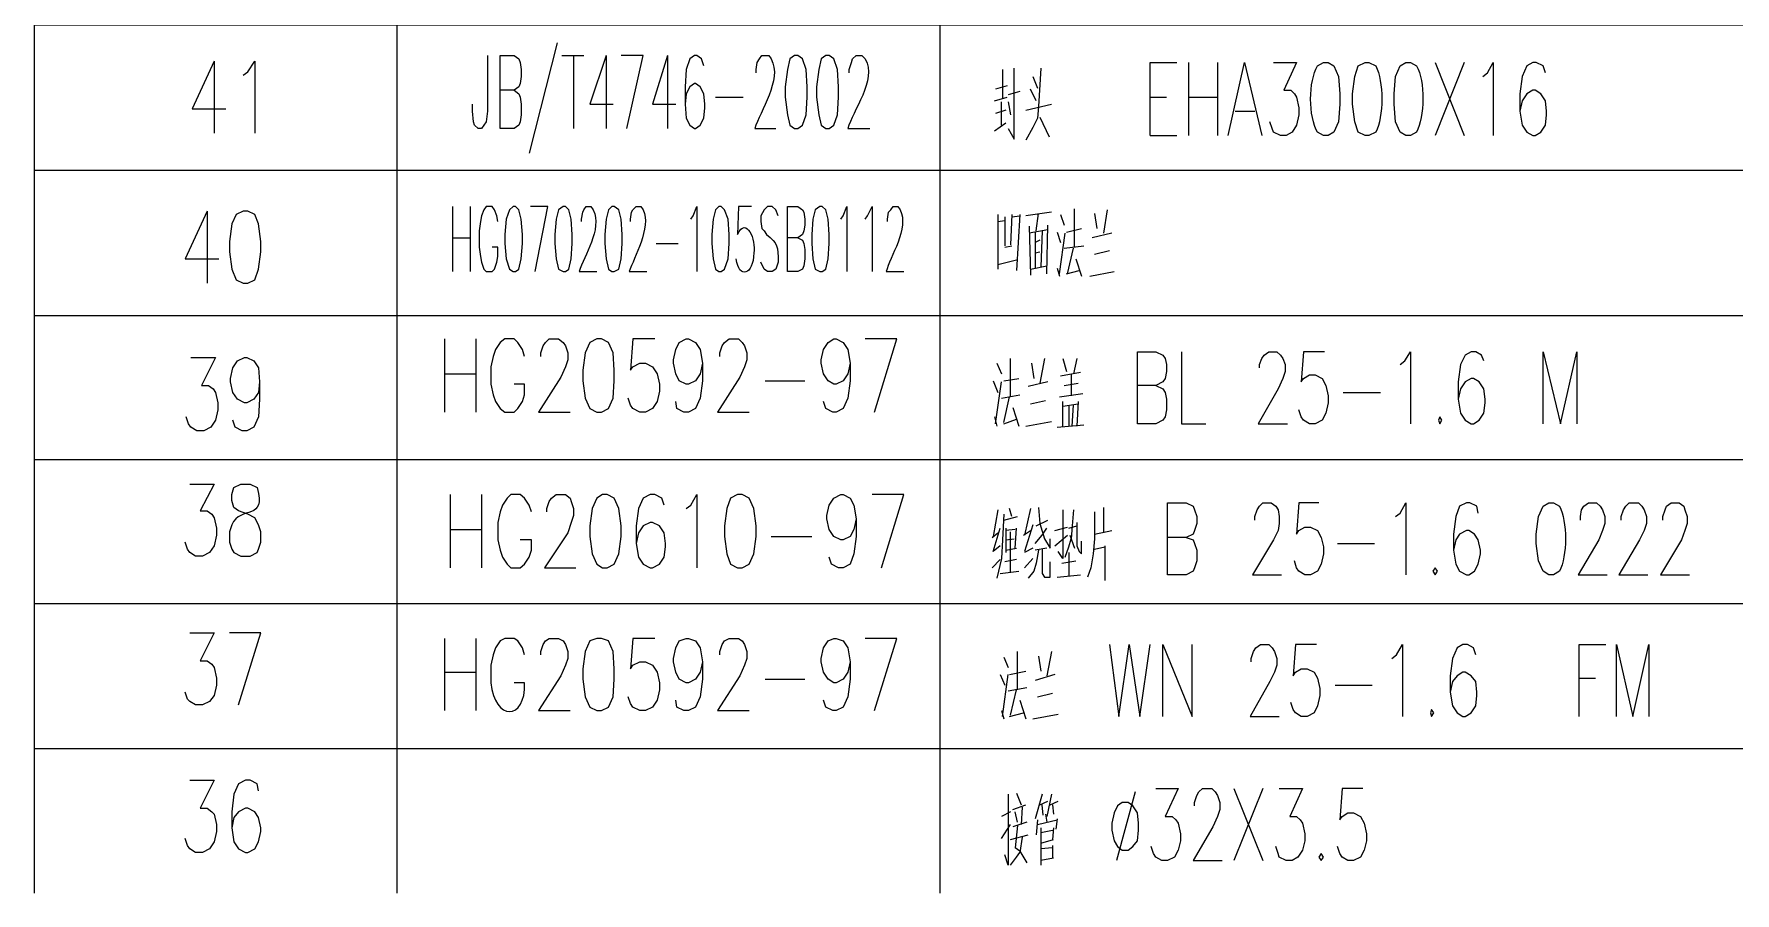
# Model space of a CAD drawing. Header units: millimetres. Extents: x 0 to 1648, y 27 to 2331.
# Drawn here: x 1140.3 to 1403.6, y 987.7 to 1120.8 of the extents above; entities that cross this region are included whole.
import ezdxf

# ---------------------------------------------------------------- set-up
doc = ezdxf.new("R2010")
doc.units = ezdxf.units.MM
doc.layers.add('1', color=7, linetype='Continuous')

msp = doc.modelspace()

# ---------------------------------------------------------------- linework, layer by layer
at = {"layer": '1', "color": 0, "lineweight": 5}
for points in [[(1645.2, 1122.171732), (1140.3, 1122.171732), (1140.3, 1099.671732)], [(1196.46, 1122.171732), (1196.46, 1099.671732)], [(1280.52, 1122.171732), (1280.52, 1099.671732)], [(1221.3, 1119.471732), (1216.98, 1102.371732)], [(1168.2, 1116.591732), (1164.78, 1109.211732), (1170, 1109.211732)], [(1168.2, 1116.591732), (1168.2, 1105.431732)], [(1172.7, 1114.431732), (1173.42, 1114.971732), (1174.5, 1116.591732), (1174.5, 1105.431732)], [(1210.5, 1117.491732), (1210.5, 1108.851732), (1210.32, 1107.231732), (1209.96, 1106.691732), (1209.6, 1106.151732), (1209.06, 1106.151732), (1208.52, 1106.691732), (1208.34, 1107.231732), (1208.16, 1108.851732), (1208.16, 1109.931732)], [(1212.48, 1106.151732), (1212.48, 1117.491732), (1214.64, 1117.491732), (1215.36, 1116.951732), (1215.54, 1116.411732), (1215.72, 1115.331732), (1215.72, 1114.251732), (1215.54, 1113.171732), (1215.36, 1112.631732), (1214.64, 1112.091732), (1212.48, 1112.091732)], [(1222.02, 1117.491732), (1225.44, 1117.491732)], [(1223.82, 1117.491732), (1223.82, 1106.151732)], [(1228.86, 1117.491732), (1226.34, 1109.931732), (1229.94, 1109.931732)], [(1228.86, 1117.491732), (1228.86, 1106.151732)], [(1232.1, 1106.151732), (1234.62, 1117.491732), (1231.2, 1117.491732)], [(1238.4, 1117.491732), (1236.06, 1109.931732), (1239.66, 1109.931732)], [(1238.4, 1117.491732), (1238.4, 1106.151732)], [(1243.98, 1115.871732), (1243.62, 1116.951732), (1242.9, 1117.491732), (1242.54, 1117.491732), (1241.82, 1116.951732), (1241.28, 1115.331732), (1241.1, 1112.631732), (1241.1, 1109.931732), (1241.28, 1107.771732), (1241.82, 1106.691732), (1242.54, 1106.151732), (1242.72, 1106.151732), (1243.44, 1106.691732), (1243.98, 1107.771732), (1244.16, 1109.391732), (1244.16, 1109.931732), (1243.98, 1111.551732), (1243.44, 1112.631732), (1242.72, 1113.171732), (1242.54, 1113.171732), (1241.82, 1112.631732), (1241.28, 1111.551732), (1241.1, 1109.931732)], [(1258.02, 1117.491732), (1257.3, 1116.951732), (1256.94, 1115.331732), (1256.58, 1112.631732), (1256.58, 1111.011732), (1256.94, 1108.311732), (1257.3, 1106.691732), (1258.02, 1106.151732), (1258.56, 1106.151732), (1259.28, 1106.691732), (1259.82, 1108.311732), (1260, 1111.011732), (1260, 1112.631732), (1259.82, 1115.331732), (1259.28, 1116.951732), (1258.56, 1117.491732), (1258.02, 1117.491732)], [(1262.88, 1117.491732), (1262.16, 1116.951732), (1261.8, 1115.331732), (1261.44, 1112.631732), (1261.44, 1111.011732), (1261.8, 1108.311732), (1262.16, 1106.691732), (1262.88, 1106.151732), (1263.42, 1106.151732), (1264.14, 1106.691732), (1264.68, 1108.311732), (1264.86, 1111.011732), (1264.86, 1112.631732), (1264.68, 1115.331732), (1264.14, 1116.951732), (1263.42, 1117.491732), (1262.88, 1117.491732)], [(1290.24, 1115.331732), (1290.24, 1110.831732)], [(1291.14, 1106.151732), (1292.04, 1104.531732), (1292.04, 1115.511732)], [(1296.18, 1115.511732), (1295.82, 1109.571732), (1295.64, 1107.771732), (1294.92, 1106.331732), (1293.84, 1104.351732)], [(1294.92, 1114.251732), (1295.64, 1112.451732)], [(1313.1, 1105.071732), (1313.1, 1116.411732), (1317.24, 1116.411732)], [(1319.04, 1116.411732), (1319.04, 1105.071732)], [(1323.54, 1116.411732), (1323.54, 1105.071732)], [(1325.16, 1105.071732), (1327.68, 1116.411732), (1330.38, 1105.071732)], [(1332.18, 1116.411732), (1335.78, 1116.411732), (1333.8, 1112.091732), (1334.88, 1112.091732), (1335.42, 1111.551732), (1335.78, 1111.011732), (1336.14, 1109.391732), (1336.14, 1108.311732), (1335.78, 1106.691732), (1335.06, 1105.611732), (1334.16, 1105.071732), (1333.26, 1105.071732), (1332.18, 1105.611732), (1332, 1106.151732), (1331.64, 1107.231732)], [(1357.2, 1116.411732), (1361.7, 1105.071732)], [(1361.7, 1116.411732), (1357.2, 1105.071732)], [(1364.58, 1114.251732), (1365.3, 1114.791732), (1366.2, 1116.411732), (1366.2, 1105.071732)], [(1374.3, 1114.791732), (1373.94, 1115.871732), (1372.86, 1116.411732), (1372.32, 1116.411732), (1371.42, 1115.871732), (1370.7, 1114.251732), (1370.34, 1111.551732), (1370.34, 1108.851732), (1370.7, 1106.691732), (1371.42, 1105.611732), (1372.32, 1105.071732), (1372.68, 1105.071732), (1373.58, 1105.611732), (1374.3, 1106.691732), (1374.48, 1108.311732), (1374.48, 1108.851732), (1374.3, 1110.471732), (1373.58, 1111.551732), (1372.68, 1112.091732), (1372.32, 1112.091732), (1371.42, 1111.551732), (1370.7, 1110.471732), (1370.34, 1108.851732)], [(1214.64, 1112.091732), (1215.36, 1111.551732), (1215.54, 1111.011732), (1215.72, 1109.931732), (1215.72, 1108.311732), (1215.54, 1107.231732), (1215.36, 1106.691732), (1214.64, 1106.151732), (1212.48, 1106.151732)], [(1290.96, 1112.811732), (1289.16, 1112.271732)], [(1292.94, 1111.911732), (1291.14, 1111.371732)], [(1295.46, 1110.471732), (1294.56, 1112.271732)], [(1245.78, 1111.011732), (1250.1, 1111.011732)], [(1288.98, 1110.471732), (1290.96, 1111.011732)], [(1290.78, 1109.031732), (1289.16, 1108.491732)], [(1290.06, 1106.691732), (1290.06, 1110.291732)], [(1291.14, 1110.291732), (1291.5, 1108.311732)], [(1293.84, 1109.031732), (1297.8, 1109.931732)], [(1313.1, 1111.011732), (1315.62, 1111.011732)], [(1319.04, 1111.011732), (1323.54, 1111.011732)], [(1326.24, 1108.851732), (1329.3, 1108.851732)], [(1288.98, 1105.791732), (1290.78, 1107.051732)], [(1296, 1107.951732), (1297.44, 1104.891732)], [(1313.1, 1105.071732), (1317.24, 1105.071732)], [(1645.2, 1099.671732), (1140.3, 1099.671732), (1140.3, 1077.171732)], [(1196.46, 1099.671732), (1196.46, 1077.171732)], [(1280.52, 1099.671732), (1280.52, 1077.171732)], [(1167.12, 1093.371732), (1163.7, 1085.991732), (1168.92, 1085.991732)], [(1167.12, 1093.371732), (1167.12, 1082.211732)], [(1172.7, 1093.371732), (1171.62, 1092.831732), (1170.9, 1091.391732), (1170.54, 1088.691732), (1170.54, 1087.071732), (1170.9, 1084.371732), (1171.62, 1082.751732), (1172.7, 1082.211732), (1173.42, 1082.211732), (1174.5, 1082.751732), (1175.04, 1084.371732), (1175.4, 1087.071732), (1175.4, 1088.691732), (1175.04, 1091.391732), (1174.5, 1092.831732), (1173.42, 1093.371732), (1172.7, 1093.371732)], [(1205.1, 1094.091732), (1205.1, 1084.011732)], [(1207.8, 1094.091732), (1207.8, 1084.011732)], [(1212.12, 1091.751732), (1211.94, 1092.651732), (1211.58, 1093.551732), (1211.22, 1094.091732), (1210.32, 1094.091732), (1209.96, 1093.551732), (1209.6, 1092.651732), (1209.42, 1091.751732), (1209.24, 1090.311732), (1209.24, 1087.791732), (1209.42, 1086.351732), (1209.6, 1085.451732), (1209.96, 1084.371732), (1210.32, 1084.011732), (1211.22, 1084.011732), (1211.58, 1084.371732), (1211.94, 1085.451732), (1212.12, 1086.351732), (1212.12, 1087.791732), (1211.22, 1087.791732)], [(1214.46, 1094.091732), (1213.92, 1093.551732), (1213.38, 1092.111732), (1213.2, 1089.771732), (1213.2, 1088.331732), (1213.38, 1085.991732), (1213.92, 1084.371732), (1214.46, 1084.011732), (1214.82, 1084.011732), (1215.36, 1084.371732), (1215.72, 1085.991732), (1215.9, 1088.331732), (1215.9, 1089.771732), (1215.72, 1092.111732), (1215.36, 1093.551732), (1214.82, 1094.091732), (1214.46, 1094.091732)], [(1217.88, 1084.011732), (1219.86, 1094.091732), (1217.16, 1094.091732)], [(1222.2, 1094.091732), (1221.48, 1093.551732), (1221.12, 1092.111732), (1220.94, 1089.771732), (1220.94, 1088.331732), (1221.12, 1085.991732), (1221.48, 1084.371732), (1222.2, 1084.011732), (1222.56, 1084.011732), (1223.1, 1084.371732), (1223.46, 1085.991732), (1223.64, 1088.331732), (1223.64, 1089.771732), (1223.46, 1092.111732), (1223.1, 1093.551732), (1222.56, 1094.091732), (1222.2, 1094.091732)], [(1229.76, 1094.091732), (1229.22, 1093.551732), (1228.86, 1092.111732), (1228.68, 1089.771732), (1228.68, 1088.331732), (1228.86, 1085.991732), (1229.22, 1084.371732), (1229.76, 1084.011732), (1230.12, 1084.011732), (1230.84, 1084.371732), (1231.2, 1085.991732), (1231.38, 1088.331732), (1231.38, 1089.771732), (1231.2, 1092.111732), (1230.84, 1093.551732), (1230.12, 1094.091732), (1229.76, 1094.091732)], [(1242, 1092.111732), (1242.36, 1092.651732), (1242.9, 1094.091732), (1242.9, 1084.011732)], [(1246.32, 1094.091732), (1245.78, 1093.551732), (1245.42, 1092.111732), (1245.24, 1089.771732), (1245.24, 1088.331732), (1245.42, 1085.991732), (1245.78, 1084.371732), (1246.32, 1084.011732), (1246.68, 1084.011732), (1247.22, 1084.371732), (1247.76, 1085.991732), (1247.94, 1088.331732), (1247.94, 1089.771732), (1247.76, 1092.111732), (1247.22, 1093.551732), (1246.68, 1094.091732), (1246.32, 1094.091732)], [(1256.94, 1084.011732), (1256.94, 1094.091732), (1258.56, 1094.091732), (1259.28, 1093.551732), (1259.46, 1093.191732), (1259.64, 1092.111732), (1259.64, 1091.211732), (1259.46, 1090.311732), (1259.28, 1089.771732), (1258.56, 1089.231732), (1256.94, 1089.231732)], [(1261.98, 1094.091732), (1261.26, 1093.551732), (1260.9, 1092.111732), (1260.72, 1089.771732), (1260.72, 1088.331732), (1260.9, 1085.991732), (1261.26, 1084.371732), (1261.98, 1084.011732), (1262.34, 1084.011732), (1262.88, 1084.371732), (1263.24, 1085.991732), (1263.42, 1088.331732), (1263.42, 1089.771732), (1263.24, 1092.111732), (1262.88, 1093.551732), (1262.34, 1094.091732), (1261.98, 1094.091732)], [(1265.22, 1092.111732), (1265.58, 1092.651732), (1266.12, 1094.091732), (1266.12, 1084.011732)], [(1269, 1092.111732), (1269.36, 1092.651732), (1270.08, 1094.091732), (1270.08, 1084.011732)], [(1297.8, 1093.191732), (1293.84, 1092.651732)], [(1295.46, 1090.311732), (1295.82, 1093.011732)], [(1301.4, 1087.791732), (1301.4, 1093.731732)], [(1304.46, 1093.011732), (1304.82, 1090.671732)], [(1306.44, 1093.551732), (1305.9, 1089.951732)], [(1289.52, 1092.831732), (1289.52, 1084.371732)], [(1289.52, 1091.751732), (1290.6, 1091.931732)], [(1290.6, 1092.471732), (1290.6, 1087.971732)], [(1291.68, 1092.831732), (1291.5, 1088.151732)], [(1291.68, 1092.471732), (1292.94, 1092.651732)], [(1292.94, 1092.831732), (1292.4, 1084.191732)], [(1294.38, 1091.031732), (1294.56, 1083.471732)], [(1297.26, 1090.491732), (1294.38, 1089.951732)], [(1296.36, 1090.311732), (1296.18, 1084.731732)], [(1297.08, 1083.651732), (1297.26, 1091.211732)], [(1299.24, 1092.831732), (1299.78, 1091.211732)], [(1300.14, 1090.131732), (1302.48, 1090.671732)], [(1205.1, 1089.231732), (1207.8, 1089.231732)], [(1236.6, 1088.331732), (1240.02, 1088.331732)], [(1258.56, 1089.231732), (1259.28, 1088.871732), (1259.46, 1088.331732), (1259.64, 1087.431732), (1259.64, 1085.991732), (1259.46, 1084.911732), (1259.28, 1084.371732), (1258.56, 1084.011732), (1256.94, 1084.011732)], [(1290.6, 1087.791732), (1291.68, 1087.971732)], [(1295.28, 1090.131732), (1295.28, 1084.551732)], [(1296, 1088.871732), (1295.28, 1088.511732)], [(1298.7, 1090.131732), (1299.24, 1088.511732)], [(1299.06, 1083.651732), (1299.96, 1089.951732)], [(1299.78, 1087.611732), (1302.84, 1087.971732)], [(1300.32, 1083.651732), (1301.22, 1087.611732)], [(1307.16, 1089.951732), (1304.1, 1089.231732)], [(1289.52, 1085.091732), (1292.4, 1085.811732)], [(1295.28, 1086.891732), (1296, 1087.071732)], [(1301.58, 1085.991732), (1302.48, 1083.291732)], [(1304.46, 1086.711732), (1306.8, 1087.251732)], [(1294.56, 1084.371732), (1297.08, 1084.911732)], [(1298.7, 1084.551732), (1299.06, 1083.291732)], [(1300.14, 1083.651732), (1302.12, 1084.191732)], [(1303.74, 1083.291732), (1307.52, 1084.011732)], [(1645.2, 1077.171732), (1140.3, 1077.171732), (1140.3, 1054.851732)], [(1196.46, 1077.171732), (1196.46, 1054.851732)], [(1280.52, 1077.171732), (1280.52, 1054.851732)], [(1203.84, 1073.571732), (1203.84, 1062.231732)], [(1208.7, 1073.571732), (1208.7, 1062.231732)], [(1216.26, 1070.871732), (1215.9, 1071.951732), (1215.18, 1073.031732), (1214.64, 1073.571732), (1213.2, 1073.571732), (1212.48, 1073.031732), (1211.76, 1071.951732), (1211.4, 1070.871732), (1211.04, 1069.251732), (1211.04, 1066.551732), (1211.4, 1064.931732), (1211.76, 1063.851732), (1212.48, 1062.771732), (1213.2, 1062.231732), (1214.64, 1062.231732), (1215.18, 1062.771732), (1215.9, 1063.851732), (1216.26, 1064.931732), (1216.26, 1066.551732), (1214.64, 1066.551732)], [(1218.78, 1070.871732), (1218.78, 1071.411732), (1219.14, 1072.491732), (1219.5, 1073.031732), (1220.04, 1073.571732), (1221.48, 1073.571732), (1222.2, 1073.031732), (1222.56, 1072.491732), (1222.92, 1071.411732), (1222.92, 1070.331732), (1222.56, 1069.251732), (1221.84, 1067.631732), (1218.42, 1062.231732), (1223.28, 1062.231732)], [(1227.42, 1073.571732), (1226.34, 1073.031732), (1225.62, 1071.411732), (1225.26, 1068.711732), (1225.26, 1067.091732), (1225.62, 1064.391732), (1226.34, 1062.771732), (1227.42, 1062.231732), (1228.14, 1062.231732), (1229.22, 1062.771732), (1229.94, 1064.391732), (1230.12, 1067.091732), (1230.12, 1068.711732), (1229.94, 1071.411732), (1229.22, 1073.031732), (1228.14, 1073.571732), (1227.42, 1073.571732)], [(1236.42, 1073.571732), (1233, 1073.571732), (1232.64, 1068.711732), (1233, 1069.251732), (1234.08, 1069.791732), (1234.98, 1069.791732), (1236.06, 1069.251732), (1236.78, 1068.171732), (1237.14, 1066.551732), (1237.14, 1065.471732), (1236.78, 1063.851732), (1236.06, 1062.771732), (1234.98, 1062.231732), (1234.08, 1062.231732), (1233, 1062.771732), (1232.64, 1063.311732), (1232.28, 1064.391732)], [(1243.8, 1069.791732), (1243.44, 1068.171732), (1242.72, 1067.091732), (1241.64, 1066.551732), (1241.28, 1066.551732), (1240.2, 1067.091732), (1239.66, 1068.171732), (1239.3, 1069.791732), (1239.3, 1070.331732), (1239.66, 1071.951732), (1240.2, 1073.031732), (1241.28, 1073.571732), (1241.64, 1073.571732), (1242.72, 1073.031732), (1243.44, 1071.951732), (1243.8, 1069.791732), (1243.8, 1067.091732), (1243.44, 1064.391732), (1242.72, 1062.771732), (1241.64, 1062.231732), (1240.92, 1062.231732), (1239.84, 1062.771732), (1239.66, 1063.851732)], [(1246.5, 1070.871732), (1246.5, 1071.411732), (1246.86, 1072.491732), (1247.22, 1073.031732), (1247.94, 1073.571732), (1249.38, 1073.571732), (1249.92, 1073.031732), (1250.28, 1072.491732), (1250.64, 1071.411732), (1250.64, 1070.331732), (1250.28, 1069.251732), (1249.56, 1067.631732), (1246.14, 1062.231732), (1251, 1062.231732)], [(1266.66, 1069.791732), (1266.3, 1068.171732), (1265.58, 1067.091732), (1264.5, 1066.551732), (1264.14, 1066.551732), (1263.24, 1067.091732), (1262.52, 1068.171732), (1262.16, 1069.791732), (1262.16, 1070.331732), (1262.52, 1071.951732), (1263.24, 1073.031732), (1264.14, 1073.571732), (1264.5, 1073.571732), (1265.58, 1073.031732), (1266.3, 1071.951732), (1266.66, 1069.791732), (1266.66, 1067.091732), (1266.3, 1064.391732), (1265.58, 1062.771732), (1264.5, 1062.231732), (1263.96, 1062.231732), (1262.88, 1062.771732), (1262.52, 1063.851732)], [(1270.44, 1062.231732), (1273.86, 1073.571732), (1269, 1073.571732)], [(1164.6, 1070.691732), (1168.38, 1070.691732), (1166.22, 1066.371732), (1167.3, 1066.371732), (1168.02, 1065.831732), (1168.38, 1065.291732), (1168.74, 1063.671732), (1168.74, 1062.591732), (1168.38, 1060.971732), (1167.66, 1059.891732), (1166.58, 1059.351732), (1165.5, 1059.351732), (1164.6, 1059.891732), (1164.24, 1060.431732), (1163.88, 1061.511732)], [(1175.22, 1066.911732), (1175.04, 1065.291732), (1174.32, 1064.211732), (1173.24, 1063.671732), (1172.88, 1063.671732), (1171.8, 1064.211732), (1171.08, 1065.291732), (1170.72, 1066.911732), (1170.72, 1067.451732), (1171.08, 1069.071732), (1171.8, 1070.151732), (1172.88, 1070.691732), (1173.24, 1070.691732), (1174.32, 1070.151732), (1175.04, 1069.071732), (1175.22, 1066.911732), (1175.22, 1064.211732), (1175.04, 1061.511732), (1174.32, 1059.891732), (1173.24, 1059.351732), (1172.52, 1059.351732), (1171.44, 1059.891732), (1171.08, 1060.971732)], [(1289.34, 1069.791732), (1290.06, 1068.171732)], [(1291.5, 1064.571732), (1291.5, 1070.511732)], [(1294.74, 1069.791732), (1295.1, 1067.451732)], [(1296.72, 1070.511732), (1296, 1066.731732)], [(1299.6, 1070.511732), (1300.14, 1068.531732)], [(1301.76, 1070.511732), (1301.22, 1068.171732)], [(1311.12, 1060.431732), (1311.12, 1071.591732), (1314, 1071.591732), (1315.08, 1071.051732), (1315.44, 1070.511732), (1315.62, 1069.611732), (1315.62, 1068.531732), (1315.44, 1067.451732), (1315.08, 1066.911732), (1314, 1066.371732), (1311.12, 1066.371732)], [(1317.96, 1071.591732), (1317.96, 1060.431732), (1321.74, 1060.431732)], [(1330.02, 1069.071732), (1330.02, 1069.611732), (1330.38, 1070.511732), (1330.74, 1071.051732), (1331.46, 1071.591732), (1332.72, 1071.591732), (1333.26, 1071.051732), (1333.62, 1070.511732), (1333.98, 1069.611732), (1333.98, 1068.531732), (1333.62, 1067.451732), (1332.9, 1065.831732), (1329.84, 1060.431732), (1334.34, 1060.431732)], [(1340.1, 1071.591732), (1336.86, 1071.591732), (1336.5, 1066.911732), (1336.86, 1067.451732), (1337.76, 1067.991732), (1338.66, 1067.991732), (1339.74, 1067.451732), (1340.28, 1066.371732), (1340.64, 1064.751732), (1340.64, 1063.671732), (1340.28, 1062.051732), (1339.74, 1060.971732), (1338.66, 1060.431732), (1337.76, 1060.431732), (1336.86, 1060.971732), (1336.5, 1061.511732), (1336.14, 1062.591732)], [(1351.8, 1069.611732), (1352.52, 1070.151732), (1353.42, 1071.591732), (1353.42, 1060.431732)], [(1364.76, 1070.151732), (1364.4, 1071.051732), (1363.5, 1071.591732), (1362.78, 1071.591732), (1361.88, 1071.051732), (1361.16, 1069.611732), (1360.8, 1066.911732), (1360.8, 1064.211732), (1361.16, 1062.051732), (1361.88, 1060.971732), (1362.78, 1060.431732), (1363.14, 1060.431732), (1364.04, 1060.971732), (1364.76, 1062.051732), (1364.94, 1063.671732), (1364.94, 1064.211732), (1364.76, 1065.831732), (1364.04, 1066.911732), (1363.14, 1067.451732), (1362.78, 1067.451732), (1361.88, 1066.911732), (1361.16, 1065.831732), (1360.8, 1064.211732)], [(1373.94, 1060.431732), (1373.94, 1071.591732), (1376.64, 1060.431732), (1379.16, 1071.591732), (1379.16, 1060.431732)], [(1203.84, 1068.171732), (1208.7, 1068.171732)], [(1253.52, 1067.091732), (1259.64, 1067.091732)], [(1288.8, 1067.091732), (1289.52, 1065.291732)], [(1289.16, 1060.431732), (1290.06, 1066.911732)], [(1290.42, 1067.091732), (1292.76, 1067.451732)], [(1297.26, 1066.911732), (1294.2, 1066.191732)], [(1302.3, 1068.351732), (1299.24, 1067.811732)], [(1299.78, 1066.371732), (1301.94, 1066.731732)], [(1300.86, 1068.171732), (1300.86, 1064.751732)], [(1290.06, 1064.391732), (1292.94, 1064.931732)], [(1290.42, 1060.611732), (1291.32, 1064.571732)], [(1294.56, 1063.491732), (1296.9, 1064.031732)], [(1299.06, 1064.571732), (1302.66, 1065.111732)], [(1314, 1066.371732), (1315.08, 1065.831732), (1315.44, 1065.291732), (1315.62, 1064.211732), (1315.62, 1062.591732), (1315.44, 1061.511732), (1315.08, 1060.971732), (1314, 1060.431732), (1311.12, 1060.431732)], [(1342.98, 1065.291732), (1348.74, 1065.291732)], [(1288.98, 1061.511732), (1289.34, 1060.071732)], [(1291.86, 1062.951732), (1292.76, 1060.071732)], [(1299.6, 1059.891732), (1299.6, 1063.851732)], [(1299.6, 1063.131732), (1301.94, 1063.491732)], [(1300.5, 1063.131732), (1300.5, 1060.071732)], [(1301.04, 1060.071732), (1301.22, 1063.311732)], [(1301.94, 1063.851732), (1301.76, 1060.071732)], [(1357.92, 1061.511732), (1357.74, 1060.971732), (1357.92, 1060.431732), (1358.28, 1060.971732), (1357.92, 1061.511732)], [(1290.42, 1060.431732), (1292.4, 1061.151732)], [(1293.84, 1060.071732), (1297.8, 1060.791732)], [(1298.7, 1059.891732), (1302.84, 1060.251732)], [(1645.2, 1054.851732), (1140.3, 1054.851732), (1140.3, 1032.351732)], [(1196.46, 1054.851732), (1196.46, 1032.351732)], [(1280.52, 1054.851732), (1280.52, 1032.351732)], [(1164.42, 1051.071732), (1168.2, 1051.071732), (1166.04, 1046.931732), (1167.12, 1046.931732), (1167.84, 1046.391732), (1168.2, 1045.851732), (1168.56, 1044.231732), (1168.56, 1043.151732), (1168.2, 1041.531732), (1167.48, 1040.451732), (1166.4, 1039.911732), (1165.32, 1039.911732), (1164.42, 1040.451732), (1164.06, 1040.991732), (1163.7, 1042.071732)], [(1204.74, 1049.451732), (1204.74, 1038.111732)], [(1209.6, 1049.451732), (1209.6, 1038.111732)], [(1217.34, 1046.751732), (1216.98, 1047.831732), (1216.26, 1048.911732), (1215.54, 1049.451732), (1214.1, 1049.451732), (1213.56, 1048.911732), (1212.84, 1047.831732), (1212.48, 1046.751732), (1212.12, 1045.131732), (1212.12, 1042.431732), (1212.48, 1040.811732), (1212.84, 1039.731732), (1213.56, 1038.651732), (1214.1, 1038.111732), (1215.54, 1038.111732), (1216.26, 1038.651732), (1216.98, 1039.731732), (1217.34, 1040.811732), (1217.34, 1042.431732), (1215.54, 1042.431732)], [(1219.68, 1046.751732), (1219.68, 1047.291732), (1220.04, 1048.371732), (1220.4, 1048.911732), (1221.12, 1049.451732), (1222.56, 1049.451732), (1223.28, 1048.911732), (1223.46, 1048.371732), (1223.82, 1047.291732), (1223.82, 1046.211732), (1223.46, 1045.131732), (1222.92, 1043.511732), (1219.32, 1038.111732), (1224.18, 1038.111732)], [(1228.32, 1049.451732), (1227.42, 1048.911732), (1226.7, 1047.291732), (1226.34, 1044.591732), (1226.34, 1042.971732), (1226.7, 1040.271732), (1227.42, 1038.651732), (1228.32, 1038.111732), (1229.04, 1038.111732), (1230.12, 1038.651732), (1230.84, 1040.271732), (1231.2, 1042.971732), (1231.2, 1044.591732), (1230.84, 1047.291732), (1230.12, 1048.911732), (1229.04, 1049.451732), (1228.32, 1049.451732)], [(1237.86, 1047.831732), (1237.5, 1048.911732), (1236.42, 1049.451732), (1235.7, 1049.451732), (1234.62, 1048.911732), (1233.9, 1047.291732), (1233.54, 1044.591732), (1233.54, 1041.891732), (1233.9, 1039.731732), (1234.62, 1038.651732), (1235.7, 1038.111732), (1236.06, 1038.111732), (1237.14, 1038.651732), (1237.86, 1039.731732), (1238.04, 1041.351732), (1238.04, 1041.891732), (1237.86, 1043.511732), (1237.14, 1044.591732), (1236.06, 1045.131732), (1235.7, 1045.131732), (1234.62, 1044.591732), (1233.9, 1043.511732), (1233.54, 1041.891732)], [(1241.28, 1047.291732), (1242, 1047.831732), (1242.9, 1049.451732), (1242.9, 1038.111732)], [(1249.2, 1049.451732), (1248.12, 1048.911732), (1247.58, 1047.291732), (1247.22, 1044.591732), (1247.22, 1042.971732), (1247.58, 1040.271732), (1248.12, 1038.651732), (1249.2, 1038.111732), (1249.92, 1038.111732), (1251, 1038.651732), (1251.72, 1040.271732), (1252.08, 1042.971732), (1252.08, 1044.591732), (1251.72, 1047.291732), (1251, 1048.911732), (1249.92, 1049.451732), (1249.2, 1049.451732)], [(1267.56, 1045.671732), (1267.2, 1044.051732), (1266.66, 1042.971732), (1265.58, 1042.431732), (1265.22, 1042.431732), (1264.14, 1042.971732), (1263.42, 1044.051732), (1263.06, 1045.671732), (1263.06, 1046.211732), (1263.42, 1047.831732), (1264.14, 1048.911732), (1265.22, 1049.451732), (1265.58, 1049.451732), (1266.66, 1048.911732), (1267.2, 1047.831732), (1267.56, 1045.671732), (1267.56, 1042.971732), (1267.2, 1040.271732), (1266.66, 1038.651732), (1265.58, 1038.111732), (1264.86, 1038.111732), (1263.78, 1038.651732), (1263.42, 1039.731732)], [(1271.52, 1038.111732), (1274.94, 1049.451732), (1270.08, 1049.451732)], [(1315.8, 1037.031732), (1315.8, 1048.191732), (1318.68, 1048.191732), (1319.76, 1047.651732), (1319.94, 1047.111732), (1320.3, 1046.031732), (1320.3, 1044.951732), (1319.94, 1043.871732), (1319.76, 1043.331732), (1318.68, 1042.791732), (1315.8, 1042.791732)], [(1329.3, 1045.491732), (1329.3, 1046.031732), (1329.66, 1047.111732), (1330.02, 1047.651732), (1330.56, 1048.191732), (1331.82, 1048.191732), (1332.54, 1047.651732), (1332.9, 1047.111732), (1333.08, 1046.031732), (1333.08, 1044.951732), (1332.9, 1043.871732), (1332.18, 1042.431732), (1328.94, 1037.031732), (1333.44, 1037.031732)], [(1339.2, 1048.191732), (1336.14, 1048.191732), (1335.78, 1043.331732), (1336.14, 1043.871732), (1337.04, 1044.411732), (1337.94, 1044.411732), (1339.02, 1043.871732), (1339.56, 1042.791732), (1339.92, 1041.351732), (1339.92, 1040.271732), (1339.56, 1038.651732), (1339.02, 1037.571732), (1337.94, 1037.031732), (1337.04, 1037.031732), (1336.14, 1037.571732), (1335.78, 1038.111732), (1335.42, 1039.191732)], [(1351.08, 1046.031732), (1351.8, 1046.571732), (1352.7, 1048.191732), (1352.7, 1037.031732)], [(1363.86, 1046.571732), (1363.68, 1047.651732), (1362.6, 1048.191732), (1362.06, 1048.191732), (1360.98, 1047.651732), (1360.44, 1046.031732), (1360.08, 1043.331732), (1360.08, 1040.811732), (1360.44, 1038.651732), (1360.98, 1037.571732), (1362.06, 1037.031732), (1362.42, 1037.031732), (1363.32, 1037.571732), (1363.86, 1038.651732), (1364.22, 1040.271732), (1364.22, 1040.811732), (1363.86, 1042.431732), (1363.32, 1043.331732), (1362.42, 1043.871732), (1362.06, 1043.871732), (1360.98, 1043.331732), (1360.44, 1042.431732), (1360.08, 1040.811732)], [(1379.7, 1045.491732), (1379.7, 1046.031732), (1379.88, 1047.111732), (1380.24, 1047.651732), (1380.96, 1048.191732), (1382.22, 1048.191732), (1382.76, 1047.651732), (1383.12, 1047.111732), (1383.48, 1046.031732), (1383.48, 1044.951732), (1383.12, 1043.871732), (1382.58, 1042.431732), (1379.34, 1037.031732), (1383.84, 1037.031732)], [(1386, 1045.491732), (1386, 1046.031732), (1386.36, 1047.111732), (1386.72, 1047.651732), (1387.26, 1048.191732), (1388.7, 1048.191732), (1389.24, 1047.651732), (1389.6, 1047.111732), (1389.96, 1046.031732), (1389.96, 1044.951732), (1389.6, 1043.871732), (1388.88, 1042.431732), (1385.64, 1037.031732), (1390.14, 1037.031732)], [(1392.48, 1045.491732), (1392.48, 1046.031732), (1392.84, 1047.111732), (1393.02, 1047.651732), (1393.74, 1048.191732), (1395, 1048.191732), (1395.72, 1047.651732), (1395.9, 1047.111732), (1396.26, 1046.031732), (1396.26, 1044.951732), (1395.9, 1043.871732), (1395.36, 1042.431732), (1392.12, 1037.031732), (1396.62, 1037.031732)], [(1289.52, 1047.111732), (1288.8, 1042.971732)], [(1290.42, 1046.391732), (1290.24, 1042.431732), (1290.06, 1039.551732), (1289.34, 1036.491732)], [(1290.42, 1045.491732), (1292.58, 1046.031732)], [(1291.68, 1046.031732), (1291.32, 1047.291732)], [(1294.56, 1047.291732), (1293.66, 1043.151732)], [(1295.46, 1044.591732), (1297.26, 1045.491732)], [(1295.82, 1047.471732), (1296, 1044.951732)], [(1299.6, 1047.111732), (1299.6, 1039.551732), (1298.88, 1040.631732)], [(1301.22, 1047.111732), (1301.04, 1044.591732), (1300.86, 1042.611732)], [(1304.46, 1046.751732), (1304.46, 1042.611732), (1304.28, 1040.271732), (1303.92, 1038.111732), (1303.38, 1036.671732)], [(1305.9, 1047.471732), (1305.9, 1043.511732)], [(1204.74, 1044.051732), (1209.6, 1044.051732)], [(1254.42, 1042.971732), (1260.72, 1042.971732)], [(1288.62, 1042.791732), (1289.52, 1043.511732)], [(1289.88, 1041.531732), (1288.8, 1040.631732), (1289.88, 1044.231732)], [(1290.78, 1044.231732), (1290.78, 1040.451732)], [(1292.22, 1044.051732), (1290.78, 1043.871732)], [(1291.5, 1037.391732), (1291.5, 1043.691732)], [(1292.22, 1041.171732), (1292.4, 1044.231732)], [(1293.48, 1043.151732), (1294.56, 1043.871732)], [(1294.92, 1044.771732), (1293.66, 1040.631732)], [(1295.28, 1041.891732), (1296.36, 1043.151732), (1297.08, 1044.231732)], [(1296, 1044.951732), (1296.72, 1042.611732), (1297.62, 1041.171732)], [(1298.34, 1043.871732), (1300.32, 1044.411732)], [(1298.34, 1041.531732), (1300.32, 1043.151732)], [(1300.5, 1044.231732), (1301.76, 1044.591732)], [(1300.68, 1043.151732), (1301.4, 1041.171732)], [(1301.76, 1045.131732), (1301.76, 1042.611732)], [(1304.46, 1043.331732), (1307.16, 1043.871732)], [(1290.78, 1042.431732), (1292.04, 1042.611732)], [(1290.78, 1040.811732), (1292.4, 1041.171732)], [(1294.92, 1041.171732), (1293.66, 1040.451732)], [(1295.82, 1040.811732), (1295.46, 1038.831732), (1295.1, 1037.571732), (1294.2, 1036.491732)], [(1297.08, 1041.171732), (1295.28, 1040.811732)], [(1296.36, 1040.991732), (1296.36, 1037.211732), (1296.72, 1036.671732), (1297.62, 1036.671732), (1297.62, 1039.011732)], [(1297.62, 1041.171732), (1297.62, 1042.611732)], [(1299.96, 1039.731732), (1300.5, 1041.351732), (1300.86, 1042.611732)], [(1300.5, 1040.451732), (1300.5, 1036.851732)], [(1301.76, 1042.611732), (1301.76, 1041.531732), (1302.12, 1040.631732)], [(1302.48, 1040.271732), (1302.12, 1040.631732)], [(1302.48, 1040.271732), (1302.48, 1042.251732)], [(1304.46, 1040.991732), (1306.08, 1041.351732)], [(1306.08, 1041.531732), (1306.08, 1036.131732)], [(1318.68, 1042.791732), (1319.76, 1042.431732), (1319.94, 1041.891732), (1320.3, 1040.811732), (1320.3, 1039.191732), (1319.94, 1038.111732), (1319.76, 1037.571732), (1318.68, 1037.031732), (1315.8, 1037.031732)], [(1342.08, 1041.891732), (1347.84, 1041.891732)], [(1289.88, 1039.371732), (1288.62, 1038.111732)], [(1289.88, 1037.211732), (1292.76, 1037.571732)], [(1292.4, 1039.371732), (1290.6, 1039.011732)], [(1293.66, 1038.111732), (1294.92, 1039.551732)], [(1299.42, 1038.831732), (1301.58, 1039.191732)], [(1357.2, 1038.111732), (1356.84, 1037.571732), (1357.2, 1037.031732), (1357.56, 1037.571732), (1357.2, 1038.111732)], [(1298.7, 1036.671732), (1302.3, 1037.031732)], [(1645.2, 1032.531732), (1140.3, 1032.531732), (1140.3, 1010.031732)], [(1196.46, 1032.531732), (1196.46, 1010.031732)], [(1280.52, 1032.531732), (1280.52, 1010.031732)], [(1164.42, 1028.031732), (1168.2, 1028.031732), (1166.04, 1023.711732), (1167.12, 1023.711732), (1167.84, 1023.171732), (1168.2, 1022.631732), (1168.56, 1021.011732), (1168.56, 1019.931732), (1168.2, 1018.311732), (1167.48, 1017.411732), (1166.4, 1016.871732), (1165.32, 1016.871732), (1164.42, 1017.411732), (1164.06, 1017.771732), (1163.7, 1018.851732)], [(1171.98, 1016.871732), (1175.4, 1028.031732), (1170.54, 1028.031732)], [(1203.84, 1027.131732), (1203.84, 1015.971732)], [(1208.7, 1027.131732), (1208.7, 1015.971732)], [(1218.78, 1024.611732), (1218.78, 1025.151732), (1219.14, 1026.231732), (1219.5, 1026.771732), (1220.04, 1027.131732), (1221.48, 1027.131732), (1222.2, 1026.771732), (1222.56, 1026.231732), (1222.92, 1025.151732), (1222.92, 1024.071732), (1222.56, 1022.991732), (1221.84, 1021.371732), (1218.42, 1015.971732), (1223.28, 1015.971732)], [(1227.42, 1027.131732), (1226.34, 1026.771732), (1225.62, 1025.151732), (1225.26, 1022.451732), (1225.26, 1020.831732), (1225.62, 1018.131732), (1226.34, 1016.511732), (1227.42, 1015.971732), (1228.14, 1015.971732), (1229.22, 1016.511732), (1229.94, 1018.131732), (1230.12, 1020.831732), (1230.12, 1022.451732), (1229.94, 1025.151732), (1229.22, 1026.771732), (1228.14, 1027.131732), (1227.42, 1027.131732)], [(1236.42, 1027.131732), (1233, 1027.131732), (1232.64, 1022.451732), (1233, 1022.991732), (1234.08, 1023.531732), (1234.98, 1023.531732), (1236.06, 1022.991732), (1236.78, 1021.911732), (1237.14, 1020.291732), (1237.14, 1019.211732), (1236.78, 1017.591732), (1236.06, 1016.511732), (1234.98, 1015.971732), (1234.08, 1015.971732), (1233, 1016.511732), (1232.64, 1017.051732), (1232.28, 1018.131732)], [(1243.8, 1023.531732), (1243.44, 1021.911732), (1242.72, 1020.831732), (1241.64, 1020.291732), (1241.28, 1020.291732), (1240.2, 1020.831732), (1239.66, 1021.911732), (1239.3, 1023.531732), (1239.3, 1024.071732), (1239.66, 1025.691732), (1240.2, 1026.771732), (1241.28, 1027.131732), (1241.64, 1027.131732), (1242.72, 1026.771732), (1243.44, 1025.691732), (1243.8, 1023.531732), (1243.8, 1020.831732), (1243.44, 1018.131732), (1242.72, 1016.511732), (1241.64, 1015.971732), (1240.92, 1015.971732), (1239.84, 1016.511732), (1239.66, 1017.591732)], [(1246.5, 1024.611732), (1246.5, 1025.151732), (1246.86, 1026.231732), (1247.22, 1026.771732), (1247.94, 1027.131732), (1249.38, 1027.131732), (1249.92, 1026.771732), (1250.28, 1026.231732), (1250.64, 1025.151732), (1250.64, 1024.071732), (1250.28, 1022.991732), (1249.56, 1021.371732), (1246.14, 1015.971732), (1251, 1015.971732)], [(1266.66, 1023.531732), (1266.3, 1021.911732), (1265.58, 1020.831732), (1264.5, 1020.291732), (1264.14, 1020.291732), (1263.24, 1020.831732), (1262.52, 1021.911732), (1262.16, 1023.531732), (1262.16, 1024.071732), (1262.52, 1025.691732), (1263.24, 1026.771732), (1264.14, 1027.131732), (1264.5, 1027.131732), (1265.58, 1026.771732), (1266.3, 1025.691732), (1266.66, 1023.531732), (1266.66, 1020.831732), (1266.3, 1018.131732), (1265.58, 1016.511732), (1264.5, 1015.971732), (1263.96, 1015.971732), (1262.88, 1016.511732), (1262.52, 1017.591732)], [(1270.44, 1015.971732), (1273.86, 1027.131732), (1269, 1027.131732)], [(1292.58, 1019.211732), (1292.58, 1025.151732)], [(1295.82, 1024.431732), (1296.18, 1022.091732)], [(1297.8, 1025.151732), (1297.08, 1021.371732)], [(1306.8, 1026.231732), (1308.24, 1015.071732), (1309.86, 1026.231732), (1311.48, 1015.071732), (1313.1, 1026.231732)], [(1315.08, 1015.071732), (1315.08, 1026.231732), (1319.58, 1015.071732), (1319.58, 1026.231732)], [(1328.76, 1023.531732), (1328.76, 1024.071732), (1329.12, 1025.151732), (1329.48, 1025.691732), (1330.2, 1026.231732), (1331.46, 1026.231732), (1332, 1025.691732), (1332.36, 1025.151732), (1332.72, 1024.071732), (1332.72, 1022.991732), (1332.36, 1021.911732), (1331.64, 1020.471732), (1328.58, 1015.071732), (1333.08, 1015.071732)], [(1338.84, 1026.231732), (1335.6, 1026.231732), (1335.24, 1021.371732), (1335.6, 1021.911732), (1336.5, 1022.451732), (1337.4, 1022.451732), (1338.48, 1021.911732), (1339.02, 1021.011732), (1339.38, 1019.391732), (1339.38, 1018.311732), (1339.02, 1016.691732), (1338.48, 1015.611732), (1337.4, 1015.071732), (1336.5, 1015.071732), (1335.6, 1015.611732), (1335.24, 1016.151732), (1334.88, 1017.231732)], [(1350.54, 1024.071732), (1351.26, 1024.611732), (1352.16, 1026.231732), (1352.16, 1015.071732)], [(1363.5, 1024.611732), (1363.14, 1025.691732), (1362.24, 1026.231732), (1361.52, 1026.231732), (1360.62, 1025.691732), (1359.9, 1024.071732), (1359.54, 1021.371732), (1359.54, 1018.851732), (1359.9, 1016.691732), (1360.62, 1015.611732), (1361.52, 1015.071732), (1361.88, 1015.071732), (1362.78, 1015.611732), (1363.5, 1016.691732), (1363.68, 1018.311732), (1363.68, 1018.851732), (1363.5, 1020.471732), (1362.78, 1021.371732), (1361.88, 1021.911732), (1361.52, 1021.911732), (1360.62, 1021.371732), (1359.9, 1020.471732), (1359.54, 1018.851732)], [(1379.52, 1015.071732), (1379.52, 1026.231732), (1383.66, 1026.231732)], [(1385.28, 1015.071732), (1385.28, 1026.231732), (1387.8, 1015.071732), (1390.32, 1026.231732), (1390.32, 1015.071732)], [(1203.84, 1021.911732), (1208.7, 1021.911732)], [(1290.42, 1024.251732), (1291.14, 1022.631732)], [(1291.32, 1021.551732), (1293.84, 1022.091732)], [(1253.52, 1020.831732), (1259.64, 1020.831732)], [(1289.88, 1021.551732), (1290.6, 1019.931732)], [(1290.24, 1015.071732), (1291.14, 1021.551732)], [(1291.14, 1019.031732), (1294.02, 1019.571732)], [(1291.5, 1015.251732), (1292.4, 1019.211732)], [(1298.34, 1021.551732), (1295.28, 1020.651732)], [(1341.72, 1019.931732), (1347.48, 1019.931732)], [(1379.52, 1021.011732), (1382.04, 1021.011732)], [(1292.94, 1017.591732), (1293.84, 1014.711732)], [(1295.64, 1018.131732), (1297.98, 1018.671732)], [(1290.06, 1015.971732), (1290.42, 1014.711732)], [(1291.32, 1015.071732), (1293.48, 1015.611732)], [(1294.92, 1014.711732), (1298.88, 1015.431732)], [(1356.66, 1016.151732), (1356.48, 1015.611732), (1356.66, 1015.071732), (1357.02, 1015.611732), (1356.66, 1016.151732)], [(1645.2, 1010.031732), (1140.3, 1010.031732), (1140.3, 987.711732)], [(1196.46, 1010.031732), (1196.46, 987.711732)], [(1280.52, 1010.031732), (1280.52, 987.711732)], [(1164.42, 1005.171732), (1168.2, 1005.171732), (1166.04, 1000.851732), (1167.12, 1000.851732), (1167.84, 1000.311732), (1168.2, 999.951732), (1168.56, 998.331732), (1168.56, 997.251732), (1168.2, 995.631732), (1167.48, 994.551732), (1166.4, 994.011732), (1165.32, 994.011732), (1164.42, 994.551732), (1164.06, 995.091732), (1163.7, 996.171732)], [(1175.04, 1003.551732), (1174.86, 1004.631732), (1173.78, 1005.171732), (1173.06, 1005.171732), (1171.98, 1004.631732), (1171.26, 1003.011732), (1170.9, 1000.311732), (1170.9, 997.791732), (1171.26, 995.631732), (1171.98, 994.551732), (1173.06, 994.011732), (1173.42, 994.011732), (1174.5, 994.551732), (1175.04, 995.631732), (1175.4, 997.251732), (1175.4, 997.791732), (1175.04, 999.411732), (1174.5, 1000.311732), (1173.42, 1000.851732), (1173.06, 1000.851732), (1171.98, 1000.311732), (1171.26, 999.411732), (1170.9, 997.791732)], [(1310.76, 1003.371732), (1307.88, 992.751732)], [(1314, 1003.911732), (1317.42, 1003.911732), (1315.44, 999.591732), (1316.52, 999.591732), (1317.06, 999.051732), (1317.42, 998.511732), (1317.78, 996.891732), (1317.78, 995.811732), (1317.42, 994.371732), (1316.88, 993.291732), (1315.8, 992.751732), (1314.9, 992.751732), (1314, 993.291732), (1313.64, 993.831732), (1313.28, 994.911732)], [(1319.94, 1001.211732), (1319.94, 1001.751732), (1320.3, 1002.831732), (1320.66, 1003.371732), (1321.2, 1003.911732), (1322.64, 1003.911732), (1323.18, 1003.371732), (1323.54, 1002.831732), (1323.9, 1001.751732), (1323.9, 1000.671732), (1323.54, 999.591732), (1322.82, 997.971732), (1319.76, 992.751732), (1324.26, 992.751732)], [(1326.06, 1003.911732), (1330.56, 992.751732)], [(1330.56, 1003.911732), (1326.06, 992.751732)], [(1333.08, 1003.911732), (1336.68, 1003.911732), (1334.7, 999.591732), (1335.78, 999.591732), (1336.32, 999.051732), (1336.68, 998.511732), (1337.04, 996.891732), (1337.04, 995.811732), (1336.68, 994.371732), (1335.96, 993.291732), (1335.06, 992.751732), (1334.16, 992.751732), (1333.08, 993.291732), (1332.9, 993.831732), (1332.54, 994.911732)], [(1346.04, 1003.911732), (1342.8, 1003.911732), (1342.44, 999.051732), (1342.8, 999.591732), (1343.7, 1000.131732), (1344.6, 1000.131732), (1345.68, 999.591732), (1346.22, 998.511732), (1346.58, 996.891732), (1346.58, 995.811732), (1346.22, 994.371732), (1345.68, 993.291732), (1344.6, 992.751732), (1343.7, 992.751732), (1342.8, 993.291732), (1342.44, 993.831732), (1342.08, 994.911732)], [(1291.14, 1003.011732), (1291.14, 992.031732), (1290.6, 993.651732)], [(1291.86, 1000.671732), (1293.84, 1001.391732)], [(1292.4, 1003.191732), (1293.12, 1001.391732)], [(1293.3, 1001.031732), (1293.12, 998.331732)], [(1296.36, 1003.011732), (1295.28, 999.231732)], [(1296, 1001.391732), (1297.26, 1001.931732)], [(1296.54, 999.771732), (1296.36, 1001.391732)], [(1297.8, 1003.011732), (1297.08, 999.591732)], [(1297.62, 1001.391732), (1298.88, 1001.931732)], [(1297.98, 1001.391732), (1298.16, 999.951732)], [(1308.78, 1001.751732), (1308.06, 1001.211732), (1307.52, 1000.131732), (1307.16, 998.511732), (1307.16, 997.431732), (1307.52, 995.811732), (1308.06, 994.911732), (1308.78, 994.371732), (1309.68, 994.371732), (1310.4, 994.911732), (1311.12, 995.811732), (1311.3, 997.431732), (1311.3, 998.511732), (1311.12, 1000.131732), (1310.4, 1001.211732), (1309.68, 1001.751732), (1308.78, 1001.751732)], [(1291.5, 1000.311732), (1290.06, 999.591732)], [(1290.06, 996.171732), (1291.5, 998.331732)], [(1294.02, 998.691732), (1291.86, 997.971732)], [(1292.58, 998.691732), (1292.22, 1000.311732)], [(1292.58, 998.151732), (1292.22, 994.731732)], [(1295.64, 999.051732), (1295.46, 996.711732)], [(1295.64, 998.331732), (1298.7, 999.051732)], [(1296.9, 999.951732), (1297.08, 998.691732)], [(1298.7, 999.231732), (1298.52, 997.611732)], [(1291.5, 995.991732), (1294.2, 996.711732)], [(1293.3, 996.351732), (1292.94, 994.011732)], [(1296.18, 997.791732), (1296.18, 992.031732)], [(1296.18, 997.071732), (1297.98, 997.431732)], [(1296.18, 995.451732), (1298.16, 995.991732)], [(1298.16, 997.791732), (1297.98, 995.991732)], [(1291.5, 992.031732), (1292.4, 993.291732), (1292.94, 994.011732)], [(1292.94, 994.191732), (1292.22, 994.731732)], [(1292.94, 994.191732), (1294.02, 992.391732)], [(1297.98, 994.731732), (1296.18, 994.551732)], [(1298.16, 993.111732), (1296.18, 992.751732)], [(1297.98, 995.091732), (1297.98, 993.111732)], [(1339.56, 993.831732), (1339.2, 993.291732), (1339.56, 992.751732), (1339.92, 993.291732), (1339.56, 993.831732)]]:
    msp.add_lwpolyline(points, dxfattribs=at)
for points, knots in [([(1252.08, 1114.791732), (1252.08, 1114.791732), (1252.08, 1115.331732), (1252.08, 1115.331732), (1252.08, 1115.331732), (1252.26, 1116.411732), (1252.26, 1116.411732), (1252.26, 1116.411732), (1252.62, 1116.951732), (1252.62, 1116.951732), (1252.62, 1116.951732), (1252.98, 1117.491732), (1252.98, 1117.491732), (1252.98, 1117.491732), (1254.06, 1117.491732), (1254.06, 1117.491732), (1254.06, 1117.491732), (1254.42, 1116.951732), (1254.42, 1116.951732), (1256.22, 1113.711732), (1252.62, 1108.851732), (1251.9, 1106.151732), (1251.9, 1106.151732), (1255.14, 1106.151732), (1255.14, 1106.151732)], [0, 0, 0, 0, 1, 1, 1, 2, 2, 2, 3, 3, 3, 4, 4, 4, 5, 5, 5, 6, 6, 6, 7, 7, 7, 8, 8, 8, 8]), ([(1266.48, 1114.791732), (1266.48, 1114.791732), (1266.48, 1115.331732), (1266.48, 1115.331732), (1266.48, 1115.331732), (1266.84, 1116.411732), (1266.84, 1116.411732), (1266.84, 1116.411732), (1267.02, 1116.951732), (1267.02, 1116.951732), (1267.02, 1116.951732), (1267.56, 1117.491732), (1267.56, 1117.491732), (1267.56, 1117.491732), (1268.46, 1117.491732), (1268.46, 1117.491732), (1268.46, 1117.491732), (1269, 1116.951732), (1269, 1116.951732), (1270.8, 1113.711732), (1267.02, 1108.851732), (1266.3, 1106.151732), (1266.3, 1106.151732), (1269.72, 1106.151732), (1269.72, 1106.151732)], [0, 0, 0, 0, 1, 1, 1, 2, 2, 2, 3, 3, 3, 4, 4, 4, 5, 5, 5, 6, 6, 6, 7, 7, 7, 8, 8, 8, 8]), ([(1339.92, 1116.411732), (1339.92, 1116.411732), (1339.02, 1115.871732), (1339.02, 1115.871732), (1337.58, 1113.531732), (1337.58, 1107.951732), (1339.02, 1105.611732), (1339.02, 1105.611732), (1339.92, 1105.071732), (1339.92, 1105.071732), (1339.92, 1105.071732), (1340.64, 1105.071732), (1340.64, 1105.071732), (1340.64, 1105.071732), (1341.54, 1105.611732), (1341.54, 1105.611732), (1341.54, 1105.611732), (1342.26, 1107.231732), (1342.26, 1107.231732), (1342.26, 1107.231732), (1342.44, 1109.931732), (1342.44, 1109.931732), (1342.44, 1109.931732), (1342.44, 1111.551732), (1342.44, 1111.551732), (1342.44, 1111.551732), (1342.26, 1114.251732), (1342.26, 1114.251732), (1342.26, 1114.251732), (1341.54, 1115.871732), (1341.54, 1115.871732), (1341.54, 1115.871732), (1340.64, 1116.411732), (1340.64, 1116.411732), (1340.64, 1116.411732), (1339.92, 1116.411732), (1339.92, 1116.411732)], [0, 0, 0, 0, 1, 1, 1, 2, 2, 2, 3, 3, 3, 4, 4, 4, 5, 5, 5, 6, 6, 6, 7, 7, 7, 8, 8, 8, 9, 9, 9, 10, 10, 10, 11, 11, 11, 12, 12, 12, 12]), ([(1346.4, 1116.411732), (1346.4, 1116.411732), (1345.32, 1115.871732), (1345.32, 1115.871732), (1345.32, 1115.871732), (1344.78, 1114.251732), (1344.78, 1114.251732), (1344.78, 1114.251732), (1344.42, 1111.551732), (1344.42, 1111.551732), (1344.42, 1111.551732), (1344.42, 1109.931732), (1344.42, 1109.931732), (1344.42, 1109.931732), (1344.78, 1107.231732), (1344.78, 1107.231732), (1344.78, 1107.231732), (1345.32, 1105.611732), (1345.32, 1105.611732), (1345.32, 1105.611732), (1346.4, 1105.071732), (1346.4, 1105.071732), (1346.4, 1105.071732), (1346.94, 1105.071732), (1346.94, 1105.071732), (1346.94, 1105.071732), (1348.02, 1105.611732), (1348.02, 1105.611732), (1349.28, 1107.951732), (1349.28, 1113.531732), (1348.02, 1115.871732), (1348.02, 1115.871732), (1346.94, 1116.411732), (1346.94, 1116.411732), (1346.94, 1116.411732), (1346.4, 1116.411732), (1346.4, 1116.411732)], [0, 0, 0, 0, 1, 1, 1, 2, 2, 2, 3, 3, 3, 4, 4, 4, 5, 5, 5, 6, 6, 6, 7, 7, 7, 8, 8, 8, 9, 9, 9, 10, 10, 10, 11, 11, 11, 12, 12, 12, 12]), ([(1352.7, 1116.411732), (1352.7, 1116.411732), (1351.8, 1115.871732), (1351.8, 1115.871732), (1351.8, 1115.871732), (1351.08, 1114.251732), (1351.08, 1114.251732), (1351.08, 1114.251732), (1350.9, 1111.551732), (1350.9, 1111.551732), (1350.9, 1111.551732), (1350.9, 1109.931732), (1350.9, 1109.931732), (1350.9, 1109.931732), (1351.08, 1107.231732), (1351.08, 1107.231732), (1351.08, 1107.231732), (1351.8, 1105.611732), (1351.8, 1105.611732), (1351.8, 1105.611732), (1352.7, 1105.071732), (1352.7, 1105.071732), (1352.7, 1105.071732), (1353.42, 1105.071732), (1353.42, 1105.071732), (1353.42, 1105.071732), (1354.32, 1105.611732), (1354.32, 1105.611732), (1355.58, 1107.951732), (1355.76, 1113.531732), (1354.32, 1115.871732), (1354.32, 1115.871732), (1353.42, 1116.411732), (1353.42, 1116.411732), (1353.42, 1116.411732), (1352.7, 1116.411732), (1352.7, 1116.411732)], [0, 0, 0, 0, 1, 1, 1, 2, 2, 2, 3, 3, 3, 4, 4, 4, 5, 5, 5, 6, 6, 6, 7, 7, 7, 8, 8, 8, 9, 9, 9, 10, 10, 10, 11, 11, 11, 12, 12, 12, 12]), ([(1225.08, 1091.751732), (1225.08, 1091.751732), (1225.08, 1092.111732), (1225.08, 1092.111732), (1225.08, 1092.111732), (1225.26, 1093.191732), (1225.26, 1093.191732), (1225.26, 1093.191732), (1225.44, 1093.551732), (1225.44, 1093.551732), (1225.44, 1093.551732), (1225.8, 1094.091732), (1225.8, 1094.091732), (1225.8, 1094.091732), (1226.52, 1094.091732), (1226.52, 1094.091732), (1226.52, 1094.091732), (1226.88, 1093.551732), (1226.88, 1093.551732), (1228.32, 1090.491732), (1225.44, 1086.531732), (1224.72, 1084.011732), (1224.72, 1084.011732), (1227.42, 1084.011732), (1227.42, 1084.011732)], [0, 0, 0, 0, 1, 1, 1, 2, 2, 2, 3, 3, 3, 4, 4, 4, 5, 5, 5, 6, 6, 6, 7, 7, 7, 8, 8, 8, 8]), ([(1232.64, 1091.751732), (1232.64, 1091.751732), (1232.64, 1092.111732), (1232.64, 1092.111732), (1232.64, 1092.111732), (1232.82, 1093.191732), (1232.82, 1093.191732), (1232.82, 1093.191732), (1233, 1093.551732), (1233, 1093.551732), (1233, 1093.551732), (1233.54, 1094.091732), (1233.54, 1094.091732), (1233.54, 1094.091732), (1234.26, 1094.091732), (1234.26, 1094.091732), (1234.26, 1094.091732), (1234.62, 1093.551732), (1234.62, 1093.551732), (1235.88, 1090.851732), (1233.18, 1086.171732), (1232.46, 1084.011732), (1232.46, 1084.011732), (1235.16, 1084.011732), (1235.16, 1084.011732)], [0, 0, 0, 0, 1, 1, 1, 2, 2, 2, 3, 3, 3, 4, 4, 4, 5, 5, 5, 6, 6, 6, 7, 7, 7, 8, 8, 8, 8]), ([(1251.36, 1094.091732), (1251.36, 1094.091732), (1249.38, 1094.091732), (1249.38, 1094.091732), (1249.38, 1094.091732), (1249.2, 1089.771732), (1249.2, 1089.771732), (1250.64, 1092.651732), (1252.08, 1088.871732), (1251.72, 1086.891732), (1251.72, 1083.471732), (1249.38, 1082.751732), (1249.02, 1085.991732)], [0, 0, 0, 0, 1, 1, 1, 2, 2, 2, 3, 3, 3, 4, 4, 4, 4]), ([(1255.5, 1092.651732), (1255.5, 1092.651732), (1255.14, 1093.551732), (1255.14, 1093.551732), (1255.14, 1093.551732), (1254.6, 1094.091732), (1254.6, 1094.091732), (1254.6, 1094.091732), (1253.88, 1094.091732), (1253.88, 1094.091732), (1253.88, 1094.091732), (1253.34, 1093.551732), (1253.34, 1093.551732), (1253.34, 1093.551732), (1252.8, 1092.651732), (1252.8, 1092.651732), (1252.8, 1092.651732), (1252.8, 1091.751732), (1252.8, 1091.751732), (1252.8, 1091.751732), (1252.98, 1090.671732), (1252.98, 1090.671732), (1252.98, 1090.671732), (1253.34, 1090.311732), (1253.34, 1090.311732), (1253.34, 1090.311732), (1253.7, 1089.771732), (1253.7, 1089.771732), (1255.5, 1088.331732), (1255.5, 1087.971732), (1255.5, 1085.451732), (1255.5, 1085.451732), (1255.14, 1084.371732), (1255.14, 1084.371732), (1255.14, 1084.371732), (1254.6, 1084.011732), (1254.6, 1084.011732), (1254.6, 1084.011732), (1253.88, 1084.011732), (1253.88, 1084.011732), (1253.88, 1084.011732), (1253.34, 1084.371732), (1253.34, 1084.371732), (1253.34, 1084.371732), (1252.8, 1085.451732), (1252.8, 1085.451732)], [0, 0, 0, 0, 1, 1, 1, 2, 2, 2, 3, 3, 3, 4, 4, 4, 5, 5, 5, 6, 6, 6, 7, 7, 7, 8, 8, 8, 9, 9, 9, 10, 10, 10, 11, 11, 11, 12, 12, 12, 13, 13, 13, 14, 14, 14, 15, 15, 15, 15]), ([(1272.42, 1091.751732), (1272.42, 1091.751732), (1272.42, 1092.111732), (1272.42, 1092.111732), (1272.42, 1092.111732), (1272.6, 1093.191732), (1272.6, 1093.191732), (1272.6, 1093.191732), (1272.96, 1093.551732), (1272.96, 1093.551732), (1272.96, 1093.551732), (1273.32, 1094.091732), (1273.32, 1094.091732), (1273.32, 1094.091732), (1274.04, 1094.091732), (1274.04, 1094.091732), (1274.04, 1094.091732), (1274.4, 1093.551732), (1274.4, 1093.551732), (1275.84, 1090.851732), (1272.78, 1086.171732), (1272.24, 1084.011732), (1272.24, 1084.011732), (1274.94, 1084.011732), (1274.94, 1084.011732)], [0, 0, 0, 0, 1, 1, 1, 2, 2, 2, 3, 3, 3, 4, 4, 4, 5, 5, 5, 6, 6, 6, 7, 7, 7, 8, 8, 8, 8]), ([(1172.34, 1051.071732), (1172.34, 1051.071732), (1171.26, 1050.531732), (1171.26, 1050.531732), (1171.26, 1050.531732), (1170.9, 1049.451732), (1170.9, 1049.451732), (1170.9, 1049.451732), (1170.9, 1048.551732), (1170.9, 1048.551732), (1170.9, 1048.551732), (1171.26, 1047.471732), (1171.26, 1047.471732), (1171.26, 1047.471732), (1171.98, 1046.931732), (1171.98, 1046.931732), (1171.98, 1046.931732), (1173.42, 1046.391732), (1173.42, 1046.391732), (1173.42, 1046.391732), (1174.5, 1045.851732), (1174.5, 1045.851732), (1174.5, 1045.851732), (1175.04, 1044.771732), (1175.04, 1044.771732), (1175.04, 1044.771732), (1175.4, 1043.691732), (1175.4, 1043.691732), (1175.4, 1043.691732), (1175.4, 1042.071732), (1175.4, 1042.071732), (1175.4, 1042.071732), (1175.04, 1040.991732), (1175.04, 1040.991732), (1175.04, 1040.991732), (1174.86, 1040.451732), (1174.86, 1040.451732), (1174.86, 1040.451732), (1173.78, 1039.911732), (1173.78, 1039.911732), (1173.78, 1039.911732), (1172.34, 1039.911732), (1172.34, 1039.911732), (1172.34, 1039.911732), (1171.26, 1040.451732), (1171.26, 1040.451732), (1171.26, 1040.451732), (1170.9, 1040.991732), (1170.9, 1040.991732), (1170.9, 1040.991732), (1170.54, 1042.071732), (1170.54, 1042.071732), (1170.54, 1042.071732), (1170.54, 1043.691732), (1170.54, 1043.691732), (1170.54, 1043.691732), (1170.9, 1044.771732), (1170.9, 1044.771732), (1172.34, 1047.831732), (1176.3, 1045.311732), (1174.86, 1050.531732), (1174.86, 1050.531732), (1173.78, 1051.071732), (1173.78, 1051.071732), (1173.78, 1051.071732), (1172.34, 1051.071732), (1172.34, 1051.071732)], [0, 0, 0, 0, 1, 1, 1, 2, 2, 2, 3, 3, 3, 4, 4, 4, 5, 5, 5, 6, 6, 6, 7, 7, 7, 8, 8, 8, 9, 9, 9, 10, 10, 10, 11, 11, 11, 12, 12, 12, 13, 13, 13, 14, 14, 14, 15, 15, 15, 16, 16, 16, 17, 17, 17, 18, 18, 18, 19, 19, 19, 20, 20, 20, 21, 21, 21, 22, 22, 22, 22]), ([(1374.84, 1048.191732), (1374.84, 1048.191732), (1373.94, 1047.651732), (1373.94, 1047.651732), (1373.94, 1047.651732), (1373.22, 1046.031732), (1373.22, 1046.031732), (1373.22, 1046.031732), (1372.86, 1043.331732), (1372.86, 1043.331732), (1372.86, 1043.331732), (1372.86, 1041.891732), (1372.86, 1041.891732), (1372.86, 1041.891732), (1373.22, 1039.191732), (1373.22, 1039.191732), (1373.22, 1039.191732), (1373.94, 1037.571732), (1373.94, 1037.571732), (1373.94, 1037.571732), (1374.84, 1037.031732), (1374.84, 1037.031732), (1374.84, 1037.031732), (1375.56, 1037.031732), (1375.56, 1037.031732), (1375.56, 1037.031732), (1376.46, 1037.571732), (1376.46, 1037.571732), (1377.72, 1039.911732), (1377.72, 1045.311732), (1376.46, 1047.651732), (1376.46, 1047.651732), (1375.56, 1048.191732), (1375.56, 1048.191732), (1375.56, 1048.191732), (1374.84, 1048.191732), (1374.84, 1048.191732)], [0, 0, 0, 0, 1, 1, 1, 2, 2, 2, 3, 3, 3, 4, 4, 4, 5, 5, 5, 6, 6, 6, 7, 7, 7, 8, 8, 8, 9, 9, 9, 10, 10, 10, 11, 11, 11, 12, 12, 12, 12]), ([(1216.26, 1024.611732), (1216.26, 1024.611732), (1215.9, 1025.691732), (1215.9, 1025.691732), (1215.9, 1025.691732), (1215.18, 1026.771732), (1215.18, 1026.771732), (1215.18, 1026.771732), (1214.64, 1027.131732), (1214.64, 1027.131732), (1214.64, 1027.131732), (1213.2, 1027.131732), (1213.2, 1027.131732), (1213.2, 1027.131732), (1212.48, 1026.771732), (1212.48, 1026.771732), (1212.48, 1026.771732), (1211.76, 1025.691732), (1211.76, 1025.691732), (1211.76, 1025.691732), (1211.4, 1024.611732), (1211.4, 1024.611732), (1211.4, 1024.611732), (1211.04, 1022.991732), (1211.04, 1022.991732), (1211.04, 1022.991732), (1211.04, 1020.291732), (1211.04, 1020.291732), (1211.58, 1014.351732), (1216.44, 1014.351732), (1216.26, 1020.291732), (1216.26, 1020.291732), (1214.64, 1020.291732), (1214.64, 1020.291732)], [0, 0, 0, 0, 1, 1, 1, 2, 2, 2, 3, 3, 3, 4, 4, 4, 5, 5, 5, 6, 6, 6, 7, 7, 7, 8, 8, 8, 9, 9, 9, 10, 10, 10, 11, 11, 11, 11])]:
    msp.add_open_spline(points, degree=3, knots=knots, dxfattribs=at)

doc.saveas('drawing.dxf')
